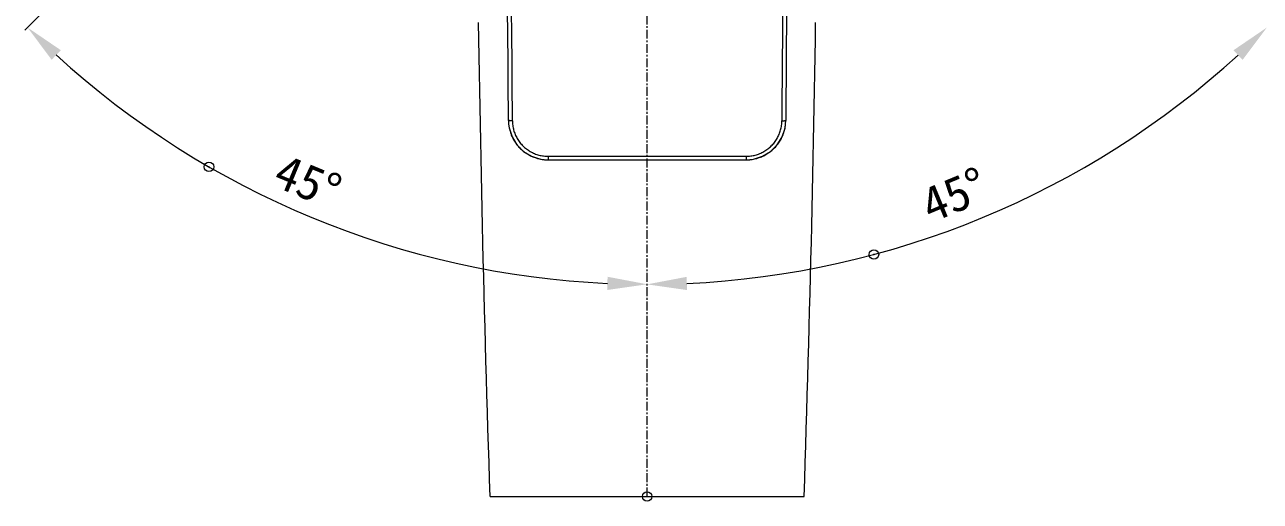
# Model space of a CAD drawing. Units: millimetres, scale not verified. Extents: x -426 to 426, y -295 to 295.
# Drawn here: x 192.3 to 347.9, y 28.3 to 88.3 of the extents above; entities that cross this region are included whole.
import ezdxf
from ezdxf.enums import TextEntityAlignment as Align

# ---------------------------------------------------------------- set-up
doc = ezdxf.new("R2010")
doc.units = ezdxf.units.MM
doc.header["$LTSCALE"] = 3
doc.header["$PDMODE"] = 32
doc.header["$PDSIZE"] = 1.2
doc.linetypes.add('USER1', pattern=[0.6, 0.375, -0.075, 0.075, -0.075])
doc.layers.add('0-0_0', color=7, linetype='Continuous', lineweight=18)
doc.styles.add('ＭＳ ゴシック', font='')
doc.styles.get('ＭＳ ゴシック').set_extended_font_data('MS Gothic')

msp = doc.modelspace()

# ---------------------------------------------------------------- linework, layer by layer
at = {"layer": '0-0_0', "color": 1, "linetype": 'USER1'}
msp.add_line((270.686, 28.9), (270.686, 193.831), dxfattribs=at)
at = {"layer": '0-0_0', "color": 4}
msp.add_line((197.273, 92.481), (192.343, 87.551), dxfattribs=at)
at = {"layer": '0-0_0'}
for p, q in [((253.228, 76.216), (253.252, 75.745)), ((288.12, 75.745), (288.144, 76.216)), ((258.228, 71.702), (283.144, 71.702)), ((258.228, 71.702), (258.228, 71.252)), ((283.144, 71.702), (283.144, 71.252)), ((258.228, 71.252), (283.144, 71.252)), ((250.922, 28.9), (290.45, 28.9))]:
    msp.add_line(p, q, dxfattribs=at)
for points in [[(250.922, 28.9), (250.854, 31.029), (250.786, 33.158), (250.72, 35.287), (250.655, 37.416), (250.59, 39.546), (250.528, 41.675), (250.466, 43.804), (250.405, 45.934), (250.346, 48.063), (250.288, 50.192), (250.231, 52.322), (250.175, 54.451), (250.121, 56.581), (250.068, 58.71), (250.017, 60.84), (249.967, 62.969), (249.918, 65.099), (249.871, 67.229), (249.825, 69.358), (249.781, 71.488), (249.739, 73.618), (249.697, 75.748), (249.658, 77.877), (249.619, 80.007), (249.582, 82.137), (249.546, 84.267), (249.512, 86.397), (249.479, 88.527)], [(290.45, 28.9), (290.519, 31.029), (290.586, 33.158), (290.653, 35.287), (290.718, 37.416), (290.782, 39.546), (290.845, 41.675), (290.907, 43.804), (290.967, 45.934), (291.027, 48.063), (291.085, 50.192), (291.141, 52.322), (291.197, 54.451), (291.251, 56.581), (291.304, 58.71), (291.355, 60.84), (291.405, 62.969), (291.454, 65.099), (291.501, 67.229), (291.547, 69.358), (291.591, 71.488), (291.634, 73.618), (291.675, 75.748), (291.715, 77.877), (291.753, 80.007), (291.79, 82.137), (291.826, 84.267), (291.86, 86.397), (291.894, 88.527)], [(253.42, 76.18), (253.412, 76.181), (253.404, 76.181), (253.396, 76.182), (253.388, 76.182), (253.38, 76.183), (253.373, 76.184), (253.365, 76.185), (253.357, 76.185), (253.349, 76.186), (253.341, 76.187), (253.333, 76.188), (253.325, 76.189), (253.318, 76.19), (253.31, 76.191), (253.302, 76.192), (253.294, 76.193), (253.286, 76.195), (253.278, 76.196), (253.27, 76.198), (253.263, 76.199), (253.256, 76.201), (253.248, 76.203), (253.24, 76.206), (253.232, 76.21), (253.228, 76.216)], [(287.953, 76.18), (287.961, 76.181), (287.969, 76.181), (287.976, 76.182), (287.984, 76.182), (287.992, 76.183), (288, 76.184), (288.008, 76.185), (288.016, 76.185), (288.023, 76.186), (288.031, 76.187), (288.039, 76.188), (288.047, 76.189), (288.055, 76.19), (288.063, 76.191), (288.071, 76.192), (288.079, 76.193), (288.087, 76.195), (288.094, 76.196), (288.102, 76.198), (288.109, 76.199), (288.117, 76.201), (288.124, 76.203), (288.132, 76.206), (288.14, 76.21), (288.144, 76.216)], [(253.252, 75.745), (253.27, 75.594), (253.292, 75.443), (253.318, 75.292), (253.35, 75.143), (253.386, 74.994), (253.427, 74.846), (253.472, 74.7), (253.521, 74.555), (253.575, 74.411), (253.634, 74.269), (253.696, 74.129), (253.763, 73.992), (253.835, 73.856), (253.91, 73.723), (253.99, 73.592), (254.073, 73.463), (254.161, 73.338), (254.252, 73.215), (254.347, 73.095), (254.446, 72.978), (254.548, 72.864), (254.653, 72.753), (254.762, 72.646), (254.874, 72.541), (254.989, 72.441), (255.108, 72.344), (255.229, 72.251), (255.353, 72.161), (255.48, 72.075), (255.609, 71.993), (255.741, 71.916), (255.875, 71.842), (256.011, 71.772), (256.149, 71.706), (256.29, 71.645), (256.432, 71.588), (256.576, 71.536), (256.722, 71.487), (256.869, 71.444)], [(253.252, 75.744), (253.321, 75.276), (253.683, 74.157), (254.299, 73.152), (255.135, 72.319), (256.144, 71.705), (257.266, 71.345), (258.228, 71.252)], [(253.728, 76.171), (253.72, 76.171), (253.712, 76.171), (253.704, 76.171), (253.697, 76.171), (253.689, 76.171), (253.681, 76.171), (253.673, 76.171), (253.665, 76.171), (253.657, 76.171), (253.649, 76.171), (253.641, 76.171), (253.633, 76.172), (253.625, 76.172), (253.617, 76.172), (253.61, 76.172), (253.602, 76.172), (253.594, 76.172), (253.586, 76.172), (253.578, 76.173), (253.57, 76.173), (253.562, 76.173), (253.554, 76.173), (253.546, 76.174), (253.538, 76.174), (253.53, 76.174), (253.522, 76.174), (253.515, 76.175), (253.507, 76.175), (253.499, 76.175), (253.491, 76.176), (253.483, 76.176), (253.475, 76.177), (253.467, 76.177), (253.459, 76.178), (253.451, 76.178), (253.443, 76.178), (253.435, 76.179), (253.428, 76.179), (253.42, 76.18)], [(253.728, 76.171), (253.731, 76.025), (253.739, 75.879), (253.751, 75.733), (253.769, 75.588), (253.791, 75.443), (253.818, 75.299), (253.849, 75.155), (253.885, 75.013), (253.926, 74.871), (253.971, 74.731), (254.021, 74.593), (254.076, 74.457), (254.135, 74.322), (254.198, 74.19), (254.266, 74.06), (254.338, 73.932), (254.414, 73.806), (254.494, 73.683), (254.578, 73.563), (254.666, 73.446), (254.757, 73.331), (254.853, 73.22), (254.952, 73.112), (255.054, 73.007), (255.16, 72.905), (255.269, 72.807), (255.381, 72.713), (255.496, 72.622), (255.614, 72.536), (255.735, 72.453), (255.859, 72.373), (255.985, 72.298), (256.113, 72.228), (256.244, 72.161), (256.377, 72.099), (256.512, 72.041), (256.649, 71.987), (256.787, 71.938), (256.928, 71.894)], [(283.144, 71.252), (284.087, 71.342), (285.21, 71.697), (286.221, 72.307), (287.061, 73.136), (287.681, 74.139), (288.047, 75.257), (288.12, 75.744)], [(283.144, 71.702), (283.29, 71.704), (283.436, 71.712), (283.582, 71.723), (283.727, 71.74), (283.873, 71.762), (284.017, 71.788), (284.161, 71.818), (284.303, 71.854), (284.445, 71.894), (284.585, 71.938), (284.723, 71.987), (284.86, 72.041), (284.995, 72.099), (285.128, 72.161), (285.259, 72.228), (285.387, 72.298), (285.513, 72.373), (285.637, 72.453), (285.758, 72.536), (285.876, 72.622), (285.991, 72.713), (286.103, 72.807), (286.213, 72.905), (286.318, 73.007), (286.421, 73.112), (286.52, 73.22), (286.615, 73.331), (286.707, 73.446), (286.795, 73.563), (286.879, 73.683), (286.959, 73.806), (287.035, 73.932), (287.107, 74.06), (287.174, 74.19), (287.238, 74.322), (287.297, 74.457), (287.351, 74.593), (287.401, 74.731), (287.446, 74.871)], [(287.446, 74.871), (287.487, 75.013), (287.523, 75.155), (287.555, 75.299), (287.582, 75.443), (287.604, 75.588), (287.621, 75.733), (287.634, 75.879), (287.641, 76.025), (287.644, 76.171)], [(287.644, 76.171), (287.652, 76.171), (287.66, 76.171), (287.668, 76.171), (287.676, 76.171), (287.684, 76.171), (287.692, 76.171), (287.7, 76.171), (287.708, 76.171), (287.715, 76.171), (287.723, 76.171), (287.731, 76.171), (287.739, 76.172), (287.747, 76.172), (287.755, 76.172), (287.763, 76.172), (287.771, 76.172), (287.779, 76.172), (287.787, 76.172), (287.795, 76.173), (287.802, 76.173), (287.81, 76.173), (287.818, 76.173), (287.826, 76.174), (287.834, 76.174), (287.842, 76.174), (287.85, 76.174), (287.858, 76.175), (287.866, 76.175), (287.874, 76.175), (287.882, 76.176), (287.89, 76.176), (287.897, 76.177), (287.905, 76.177), (287.913, 76.178), (287.921, 76.178), (287.929, 76.178), (287.937, 76.179), (287.945, 76.179), (287.953, 76.18)], [(287.797, 74.411), (287.851, 74.554), (287.901, 74.7), (287.946, 74.846), (287.986, 74.994), (288.022, 75.142), (288.054, 75.292), (288.081, 75.443), (288.103, 75.593), (288.12, 75.745)], [(283.144, 71.256), (283.297, 71.258), (283.449, 71.266), (283.601, 71.277), (283.753, 71.294), (283.905, 71.314), (284.056, 71.34), (284.206, 71.37), (284.355, 71.405), (284.504, 71.444), (284.651, 71.487), (284.796, 71.536), (284.94, 71.588), (285.083, 71.645), (285.223, 71.706), (285.361, 71.772), (285.498, 71.842), (285.632, 71.915), (285.763, 71.993), (285.893, 72.075), (286.019, 72.161), (286.143, 72.251), (286.265, 72.344), (286.383, 72.441), (286.498, 72.541), (286.61, 72.645), (286.719, 72.753), (286.825, 72.864), (286.927, 72.978), (287.025, 73.095), (287.12, 73.215), (287.212, 73.338), (287.299, 73.463), (287.382, 73.592), (287.462, 73.722), (287.538, 73.856), (287.609, 73.991), (287.676, 74.129), (287.739, 74.269), (287.797, 74.411)], [(256.928, 71.894), (257.069, 71.854), (257.212, 71.818), (257.355, 71.788), (257.5, 71.762), (257.645, 71.74), (257.791, 71.723), (257.936, 71.712), (258.082, 71.704), (258.228, 71.702)], [(256.869, 71.444), (257.017, 71.405), (257.166, 71.37), (257.317, 71.34), (257.468, 71.314), (257.619, 71.294), (257.771, 71.277), (257.923, 71.266), (258.076, 71.258), (258.228, 71.256)]]:
    msp.add_lwpolyline(points, dxfattribs=at)
for centre, radius, start, end in [((-1312.464, 71.194), 1565.7, 0.1838, 2.11168), ((-1314.886, 71.143), 1568.623, 0.18367, 2.11005), ((1856.26, 71.143), 1568.623, 177.88995, 179.81633), ((1853.836, 71.194), 1565.7, 177.88832, 179.8162)]:
    msp.add_arc(centre, radius, start, end, dxfattribs=at)
at = {"layer": '0-0_0', "color": 4}
for radius, start, end in [(110.294, 227.59764, 267.40236), (110.304, 272.5974, 312.4026)]:
    msp.add_arc((270.686, 165.894), radius, start, end, dxfattribs=at)
at = {"layer": '0-0_0'}
for p in [(215.539, 70.377), (299.235, 59.348), (270.686, 28.9), (270.686, 28.9)]:
    msp.add_point(p, dxfattribs=at)
at = {"layer": '0-0_0', "color": 4}
for points in [[(195.736, 83.847), (196.887, 85.052), (192.697, 87.904)], [(344.492, 85.045), (345.644, 83.84), (348.683, 87.897)], [(265.706, 56.546), (265.669, 54.88), (270.686, 55.6)], [(275.704, 54.87), (275.666, 56.536), (270.686, 55.59)]]:
    msp.add_solid(points, dxfattribs=at)

# ---------------------------------------------------------------- texts
at = {"layer": '0-0_0', "style": 'ＭＳ ゴシック'}
for rotation, p in [(337.5, (222.863, 66.863)), (22.5, (306.899, 62.043))]:
    msp.add_text('45°', height=4.399, rotation=rotation, dxfattribs=at).set_placement(p, align=Align.BOTTOM_LEFT)

doc.saveas('drawing.dxf')
